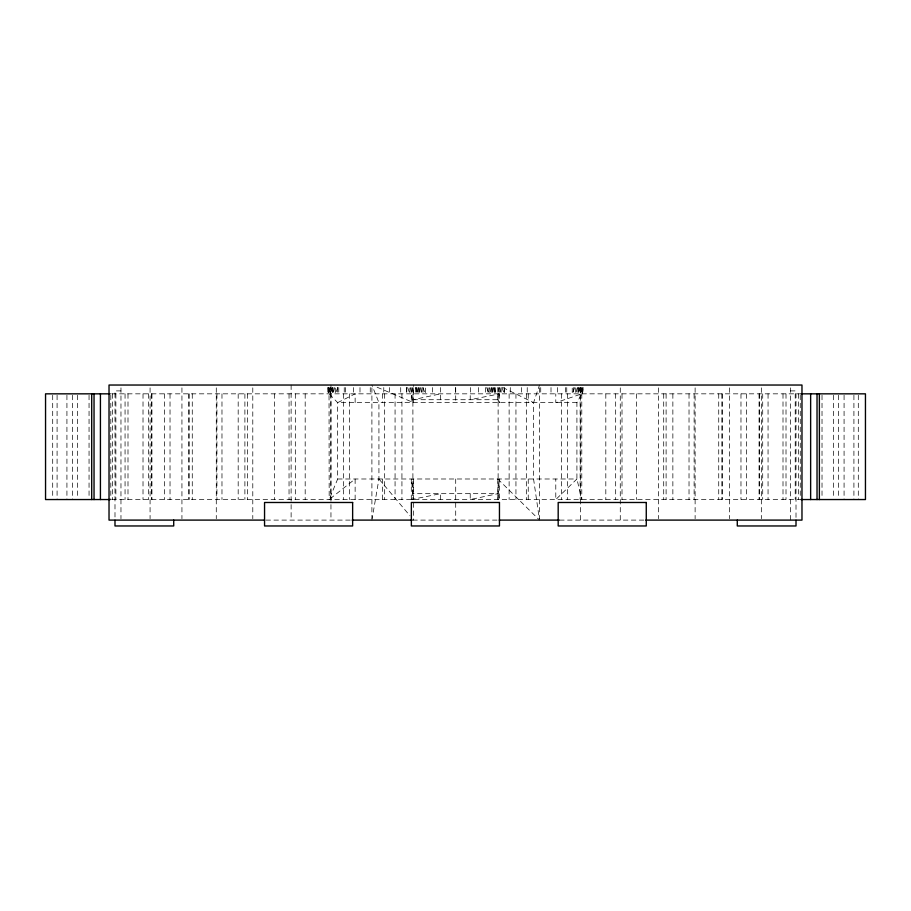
<?xml version="1.0" encoding="UTF-8"?>
<svg xmlns="http://www.w3.org/2000/svg" width="911" height="911" viewBox="0 0 911 911"><rect width="100%" height="100%" fill="white"/><g stroke="black" fill="none" stroke-linecap="round" stroke-linejoin="round"><path stroke-width="0.68" stroke-dasharray="4.55 3.42" d="M583.165 387.551L582.584 393.837L582.71 387.551M327.892 387.551L328.29 393.837M582.584 393.837L583.017 387.551M328.666 387.551L328.062 393.837L328.062 387.551M578.872 387.551L580.592 393.837L581.685 387.551M371.904 520.101L378.93 478.992L378.93 402.651L371.904 385.034M334.622 387.551L332.97 393.837L332.97 387.551M577.369 387.551L575.718 393.837L575.718 387.551M330.693 387.551L328.905 393.837L328.905 387.551M440.639 499.547L440.639 493.671L411.294 499.547L412.968 493.671L412.968 478.992M499.57 393.837L499.57 402.651L497.896 399.713L499.57 393.837L470.224 399.713L470.224 393.837M332.219 387.551L330.351 393.837L329.429 387.551M579.897 387.551L578.029 393.837L578.029 387.551M497.793 478.992L539.494 520.101L533.573 478.992L533.573 402.651L539.494 385.034M337.776 387.551L335.282 393.837L335.282 387.551M574.727 387.551L572.233 393.837L572.233 387.551M355.131 499.547L355.131 478.992L329.178 499.547L337.662 478.992L337.662 402.651L329.178 393.837M581.787 393.837L581.787 499.547L576.914 478.992L576.914 402.651L581.787 393.837L555.79 402.651L555.79 393.837M440.639 399.713L440.639 393.837L412.968 399.713L411.294 402.651L411.294 393.837L412.968 402.651M120.969 390.899L114.991 390.899L114.991 517.437M790.441 390.899L796.009 390.899L796.009 517.437M111.643 393.837L800.257 393.837M412.968 399.713L497.896 399.713M576.914 402.651L337.662 402.651L355.131 393.837L355.131 402.651M337.662 478.992L576.914 478.992L555.79 499.547L555.79 478.992M111.643 499.547L800.257 499.547M265.966 520.101L351.213 520.101M412.785 520.101L498.032 520.101M559.605 520.101L644.851 520.101M377.12 387.232L413.617 402.651L413.617 385.034M502.724 387.46L533.573 402.651M378.93 478.992L409.961 515.774M486.622 387.551L489.127 393.837L489.127 387.551M422.875 387.551L425.38 393.837L425.38 387.551M502.007 387.551L504.216 393.837L504.216 387.551M407.672 387.551L409.882 393.837L409.882 387.551M489.731 387.551L491.245 393.837L491.245 387.551M420.358 387.551L421.873 393.837L421.873 387.551M493.295 387.551L494.673 393.837L494.081 387.551M416.885 387.551L418.263 393.837L418.263 387.551M499.752 387.551L501.118 393.837L501.118 387.551M410.428 387.551L411.795 393.837L411.795 387.551M494.354 387.551L495.618 393.837L495.618 387.551M415.894 387.551L417.147 393.837L416.566 387.551M491.667 387.551L492.737 393.837L492.737 387.551M418.684 387.551L419.755 393.837L419.755 387.551M498.203 387.551L499.205 393.837L499.205 387.551M412.205 387.551L413.195 393.837L413.195 387.551M580.99 387.551L581.97 393.837L581.97 387.551M328.245 387.551L329.03 393.837M858.299 395.249L858.299 499.547M853.914 395.249L853.914 499.547M844.076 395.249L844.076 499.547M838.61 395.249L838.61 498.135M833.36 395.249L833.36 498.135M822.018 395.249L822.018 498.135M800.257 395.249L800.257 498.135M798.355 393.837L798.355 499.547M795.212 393.837L795.212 499.547M790.441 387.87L790.441 520.101M786.011 393.837L786.011 499.547M783.005 393.837L783.005 499.547M768.053 393.837L768.053 499.547M762.712 393.837L762.712 499.547M761.334 387.87L761.334 518.678M759.432 393.837L759.432 499.547M759.057 393.837L759.057 499.547M746.576 393.837L746.576 499.547M740.973 393.837L740.973 499.547M729.46 387.87L729.46 518.678M722.389 393.837L722.389 499.547M721.842 393.837L721.842 499.547M718.733 393.837L718.733 499.547M695.116 387.87L695.116 518.678M694.114 393.837L694.114 499.547M689.023 393.837L689.023 499.547M672.865 393.837L672.865 499.547M666.1 393.837L666.1 499.547M663.709 393.837L663.709 499.547M658.619 387.87L658.619 518.678M636.368 393.837L636.368 499.547M622.008 393.837L622.008 499.547M620.277 387.87L620.277 520.101M615.677 393.837L615.677 499.547M605.815 393.837L605.815 499.547M580.649 387.551L580.592 393.837M580.455 387.87L580.455 520.101M580.125 393.837L580.125 499.547M578.178 387.551L578.178 393.837M573.554 387.551L573.554 393.837M567.564 393.837L567.564 499.547M566.756 387.551L566.756 393.837M565.469 387.551L565.469 393.837M561.586 393.837L561.586 499.547M557.6 387.551L557.6 393.837M551.007 387.551L551.007 393.837M540.735 387.551L540.735 393.837M539.494 387.87L539.494 518.678M528.243 393.837L528.243 402.651M528.243 478.992L528.243 499.547M527.23 387.551L527.23 393.837M526.33 393.837L526.33 499.547M521.468 387.551L521.468 393.837M515.945 393.837L515.945 499.547M510.285 387.551L510.285 393.837M509.124 393.837L509.124 499.547M504.398 387.551L504.398 393.837M498.123 393.837L498.123 499.547M497.805 387.551L497.896 402.651M497.896 478.992L497.793 501.665M487.943 387.551L487.943 393.837M485.62 387.551L485.62 393.837M478.628 387.551L478.628 393.837M470.531 387.551L470.531 393.837M470.224 493.671L470.224 499.547L497.896 493.671L499.57 478.992L499.57 499.547L497.896 493.671L412.968 493.671L411.294 478.992L411.294 499.547M455.705 387.744L455.705 402.651M455.705 478.992L455.705 520.101M455.5 387.551L455.5 393.837M440.469 387.551L440.469 393.837M432.372 387.551L432.372 393.837M423.057 387.551L423.057 393.837M415.382 387.551L415.382 393.837M413.617 478.992L413.617 520.101M412.899 393.837L412.899 499.547M406.784 387.551L406.784 393.837M406.602 387.551L406.602 393.837M401.933 393.837L401.933 499.547M400.715 387.551L400.715 393.837M395.067 393.837L395.067 499.547M389.532 387.551L389.532 393.837M384.67 393.837L384.67 499.547M383.77 387.551L383.77 393.837M382.643 393.837L382.643 402.651M382.643 478.992L382.643 499.547M371.904 387.87L371.904 518.678M370.265 387.551L370.265 393.837M359.993 387.551L359.993 393.837M353.4 387.551L353.4 393.837M349.414 393.837L349.414 499.547M345.531 387.551L345.531 393.837M344.244 387.551L344.244 393.837M343.458 393.837L343.458 499.547M338.767 387.551L338.767 393.837M337.446 387.551L337.446 393.837M332.822 387.551L332.822 393.837L331.092 387.551L330.351 393.837L330.408 387.551M330.955 385.034L330.955 520.101M330.875 393.837L330.875 499.547M329.03 387.551L329.178 499.547M305.185 393.837L305.185 499.547M295.323 393.837L295.323 499.547M291.121 385.034L291.121 520.101M289.038 393.837L289.038 499.547M274.632 393.837L274.632 499.547M252.791 387.87L252.791 518.678M247.348 393.837L247.348 499.547M244.9 393.837L244.9 499.547M238.181 393.837L238.181 499.547M221.977 393.837L221.977 499.547M216.943 393.837L216.943 499.547M216.283 387.87L216.283 518.678M192.267 393.837L192.267 499.547M189.226 393.837L189.226 499.547M188.679 393.837L188.679 499.547M181.938 387.87L181.938 518.678M170.027 393.837L170.027 499.547M164.481 393.837L164.481 499.547M151.943 393.837L151.943 499.547M151.568 393.837L151.568 499.547M150.076 387.87L150.076 518.678M148.368 393.837L148.368 499.547M143.016 393.837L143.016 499.547M127.995 393.837L127.995 499.547M125.058 393.837L125.058 499.547M120.969 387.87L120.969 518.678M115.879 393.837L115.879 499.547M112.645 393.837L112.645 499.547M110.812 395.249L110.812 499.547M89.05 395.249L89.05 498.135M77.64 395.249L77.64 498.135M72.447 395.249L72.447 499.547M66.924 395.249L66.924 499.547M57.086 395.249L57.086 499.547M52.701 395.249L52.701 498.135"/><path stroke-width="1.37" d="M110.22 393.837L45.55 393.837L45.55 499.547L110.22 499.547M800.837 393.837L865.45 393.837L865.45 499.547L800.837 499.547M264.554 520.101L109.024 520.101L109.024 385.034L801.976 385.034L801.976 520.101L645.831 520.101M352.136 520.101L412.216 520.101M499.182 520.101L559.274 520.101M819.365 393.837L819.365 499.547M817.03 393.837L817.03 499.547M810.642 393.837L810.642 499.547M796.009 520.283L796.009 525.966L737.284 525.966L737.284 520.101M173.716 520.101L173.716 525.966L114.991 525.966L114.991 520.283M100.426 393.837L100.426 499.547M94.038 393.837L94.038 499.547M91.704 393.837L91.704 499.547M352.637 502.485L264.554 502.485L264.554 525.966L352.637 525.966L352.637 502.485M499.456 502.485L411.362 502.485L411.362 525.966L499.456 525.966L499.456 502.485M646.263 502.485L558.181 502.485L558.181 525.966L646.263 525.966L646.263 502.485"/></g></svg>
